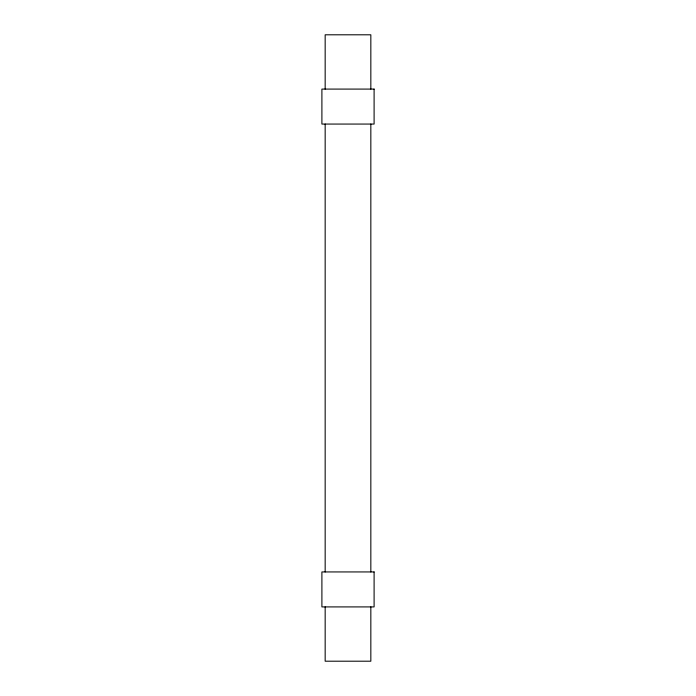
<?xml version="1.0" encoding="UTF-8"?>
<svg xmlns="http://www.w3.org/2000/svg" width="696" height="696" viewBox="0 0 696 696"><rect width="100%" height="100%" fill="white"/><g stroke="black" fill="none" stroke-linecap="round" stroke-linejoin="round"><path stroke-width="1.04" d="M370.837 89.088L370.837 34.8L325.163 34.8L325.163 89.088M370.837 124.062L370.837 571.938M370.837 606.912L370.837 661.2L325.163 661.2L325.163 606.912M325.163 124.062L325.163 571.938M374.1 89.088L321.9 89.088L321.9 124.062L374.1 124.062L374.1 89.088M374.1 571.938L321.9 571.938L321.9 606.912L374.1 606.912L374.1 571.938"/></g></svg>
